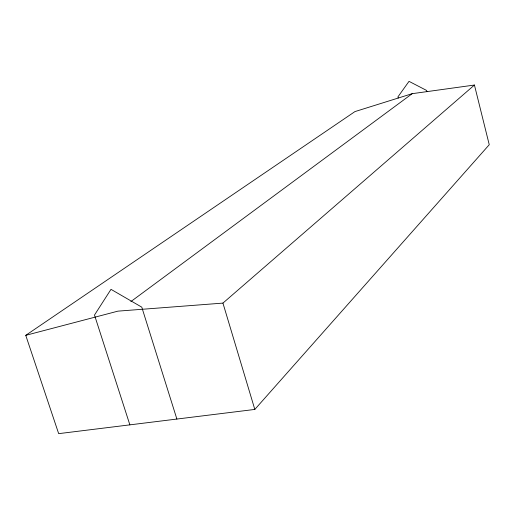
<?xml version="1.0" encoding="UTF-8"?>
<svg xmlns="http://www.w3.org/2000/svg" width="515" height="515" viewBox="0 0 515 515"><rect width="100%" height="100%" fill="white"/><g stroke="black" fill="none" stroke-linecap="round" stroke-linejoin="round"><path stroke-width="0.77" d="M254.816 409.431L489.25 144.721L474.431 85.039L412.2 93.672L354.938 111.594L25.75 335.336L58.671 433.649L254.816 409.431L222.937 303.103L474.431 85.039M130.868 301.584L412.2 93.672M25.75 335.336L117.929 311.144L222.937 303.103M129.87 424.856L94.496 315.051L110.995 289.34L141.78 307.159L176.883 419.056M398.237 98.043L397.934 96.871L409.013 81.351L426.607 90.447L426.916 91.631"/></g></svg>
